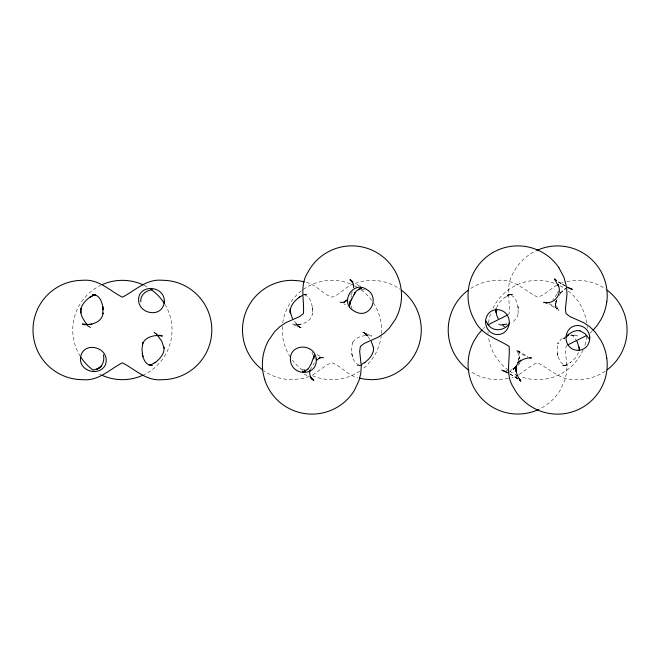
<?xml version="1.0" encoding="UTF-8"?>
<svg xmlns="http://www.w3.org/2000/svg" width="660" height="660" viewBox="0 0 660 660"><rect width="100%" height="100%" fill="white"/><g stroke="black" fill="none" stroke-linecap="round" stroke-linejoin="round"><path stroke-width="0.49" stroke-dasharray="3.3 2.47" d="M555.382 304.532L555.959 300.976L555.382 304.532L556.141 308.278L555.844 307.585L557.032 309.152L549.029 304.078M555.258 306.941L555.431 303.526L556.71 300.226L555.464 301.966L557.098 299.714M556.19 300.036L556.421 305.308L557.815 309.136L557.007 307.659L559.028 310.48L556.297 307.832L549.417 303.707M518.661 361.358L518.678 354.816L517.324 351.013L518.149 352.366L516.161 349.585L520.583 353.281L527.579 357.175M350.947 297.388L351.541 295.523M496.576 307.709L499.265 302.593L502.409 299.409L505.519 296.917L504.644 297.627L510.518 294.409L509.454 294.673L512.003 294.385L507.804 294.657L510.254 294.781L509.751 294.682C516.153 296.447 517.786 303.947 518.306 309.713L518.009 306.652L518.141 313.879L518.273 313.013L517.539 316.156L514.173 320.875L511.475 322.525M578.597 352.432L575.916 357.448L572.863 360.525L570.009 362.835L570.636 362.348L564.729 365.59L565.777 365.335L563.236 365.615L567.435 365.351L564.985 365.211L565.488 365.31C560.315 363.99 558.31 358.363 557.502 353.636L558.055 356.672L557.205 349.47L558.154 342.614L557.783 343.885L561.107 339.166L566.156 336.666M518.578 359.56L519.766 355.913L519.37 358.875L519.832 354.956L519.065 351.211L519.428 352.473L518.215 350.831L527.942 356.804M309.986 370.153L314.375 362.835M352.399 291.745L350.542 295.441M557.386 293.362L558.492 290.945M557.007 294.055L552.808 299.921M559.119 295.581L561.058 292.264L560.233 293.642M518.199 365.227L520.096 362.835M560.505 293.098L564.11 289.459M514.618 367.834L513.117 369.641L513.629 369.179L509.858 371.44M508.01 314.696L509.14 313.558C510.221 300.044 505.156 285.26 513.356 272.745A49.706 49.706 0 0 1 535.887 250.874M567.229 345.304L566.098 346.442L565.389 351.301L566.998 366.284L566.503 373.477L564.745 380.539L560.068 390.431A49.706 49.706 0 0 1 539.352 409.117M483.483 328.531L484.844 327.327M589.71 333.275L592.433 330.866M560.059 292.693L564.473 290.45M516.194 366.523L513.909 368.338L512.003 369.352L514.684 367.793L510.898 369.509M312.659 374.987L327.517 364.551L331.897 362.818C341.377 366.011 347.548 375.449 357.654 377.635M556.858 285.013L542 295.449L537.619 297.182C524.791 290.664 513.851 278.718 497.863 280.318A49.781 49.781 0 0 0 469.557 289.22M519.139 374.558L533.239 364.551L537.619 362.818C550.448 369.336 561.38 381.282 577.368 379.682A49.739 49.739 0 0 0 607.159 369.798M353.529 283.915C345.345 286.729 340.197 294.781 331.897 297.182C322.418 293.989 316.247 284.551 306.133 282.364M518.38 374.987L511.855 377.635M507.812 295.606L507.276 295.845L510.518 294.409M355.162 283.255L364.576 280.813L371.646 280.318A49.739 49.739 0 0 1 399.993 289.162M560.051 283.552L565.95 281.68M309.466 376.447L302.709 378.551L292.149 379.682A49.772 49.772 0 0 1 263.835 370.78M303.196 294.698L305.695 294.566L303.658 294.649L304.796 294.409M566.181 288.61L564.349 289.253L566.998 288.42M359.015 365.59L359.527 365.409L356.953 365.813L361.713 365.351L359.263 365.211L359.766 365.31C354.593 363.99 352.588 358.363 351.788 353.636L352.333 356.672L351.483 349.47L352.432 342.614L352.06 343.885C354.478 337.474 361.96 335.56 368.14 335.387L365.896 335.445L371.902 335.998L362.67 332.211L366.539 334.133L362.653 331.823L367.958 336.32L363.8 332.343L366.589 334.917L370.772 340.51M305.176 369.509L300.391 370.301M299.128 324.406L295.655 324.646C302.923 324.802 311.899 321.288 312.56 313.013L312.427 313.879L312.287 306.652L312.584 309.713C312.064 303.947 310.431 296.447 304.037 294.682L304.532 294.781M504.851 324.406L501.377 324.646L508.291 323.705M566.808 281.449L577.368 280.318A49.739 49.739 0 0 1 605.715 289.162M508.431 378.551L497.863 379.682A49.772 49.772 0 0 1 469.557 370.78M304.26 294.599L306.842 294.187L303.971 294.624M509.982 294.599L512.564 294.187L509.454 294.673M565.249 365.409L562.666 365.813L565.777 365.335M301.274 324.109L297.899 324.58L291.901 324.002L301.125 327.789L297.256 325.867L301.141 328.177L295.828 323.68L299.995 327.665L293.551 320.331M506.987 324.109L503.621 324.58L497.623 324.002L504.71 326.799M361.366 289.88L365.995 289.658M506.113 370.301L508.794 370.037M570.38 335.651L573.862 335.387L571.618 335.445L577.624 335.998L572.682 334.166M303.46 294.698L305.101 294.707M503.506 370.342L501.427 369.947L503.184 370.491M157.443 334.166L153.136 331.823L157.08 334.917M87.326 325.834L91.624 328.177L88.382 325.735M505.675 327.294L502.978 325.867L504.281 326.609M343.703 303.707L345.469 304.673M320.092 356.293L316.569 354.321M565.438 286.11L558.698 282.084M565.257 285.953L558.764 282.101M359.535 285.953L354.684 283.09M509.866 373.931L517.069 378.279M509.949 374.005L516.475 377.908L514.825 376.909M304.227 374.005L309.292 377.025M560.406 283.09L558.69 281.911M515.014 377.025L518.059 379.178L516.45 377.751L517.786 378.939L516.285 377.075L517.366 378.46L515.361 373.601M504.322 326.378L500.354 322.014M156.379 334.274L154.283 332.343L157.162 335.033M571.75 334.389L577.03 341.352M352.102 309.136L350.394 302.643M311.941 351.962L312.955 354.816M586.88 336.262A49.657 49.657 0 0 1 584.678 345.856M583.052 350.031A49.657 49.657 0 0 1 520.913 376.761M517.58 375.433A49.657 49.657 0 0 1 509.751 371.101M508.282 370.07A49.657 49.657 0 0 1 488.474 337.144M488.087 333.58A49.657 49.657 0 0 1 487.996 331.79M488.474 322.855A49.657 49.657 0 0 1 491.164 312.452M492.938 308.344A49.657 49.657 0 0 1 556 283.866M560.084 285.714A49.657 49.657 0 0 1 565.488 288.899M568.375 291.019A49.657 49.657 0 0 1 586.88 323.738M587.144 326.42A49.657 49.657 0 0 1 587.243 328.21M373.494 302.882A49.657 49.657 0 0 1 381.422 333.58M381.265 335.371A49.657 49.657 0 0 1 362.653 368.981M359.766 371.101A49.657 49.657 0 0 1 311.866 375.433M302.569 370.07A49.657 49.657 0 0 1 292.363 360.055M290.301 357.118A49.657 49.657 0 0 1 282.373 326.42M282.76 322.855A49.657 49.657 0 0 1 302.569 289.93M303.295 289.41A49.657 49.657 0 0 1 353.562 285.318M354.362 285.714A49.657 49.657 0 0 1 356.722 286.993M361.226 289.93A49.657 49.657 0 0 1 371.968 300.671M164.934 304.4A49.657 49.657 0 0 1 144.045 374.682M102.349 375.433A49.657 49.657 0 0 1 97.556 373.007M80.305 356.367A49.657 49.657 0 0 1 100.724 285.318M144.045 285.318A49.657 49.657 0 0 1 147.213 286.993"/><path stroke-width="0.99" d="M495.973 312.939L496.031 309.408L496.642 315.175L498.193 318.648M353.628 287.587L353.298 283.742L350.419 279.84L351.706 281.069L349.948 279.724L352.968 281.911M164.01 347.127C164.752 353.81 159.802 359.188 154.77 362.835L155.405 362.348L150.422 365.178M579.15 350.724L579.249 347.127L579.323 348.282L577.03 341.352M349.536 306.941L350.237 300.976L349.66 304.532L350.988 300.226M495.899 311.718L496.089 308.418M309.936 370.161C309.012 373.857 310.373 377.85 313.368 380.193L310.563 377.075L313.838 380.292L312.064 378.939M140.77 301.752C140.101 295.053 146.05 290.375 152.196 289.715M314.119 354.956L313.649 358.875L314.045 355.913L311.207 363.924L308.897 367.834L307.395 369.641L307.906 369.179L303.361 371.77L305.695 370.788L302.503 371.728M564.415 338.654L564.514 338.176L564.415 338.654L563.483 338.209M351.466 299.524L351.252 300.036L355.336 292.264L354.09 294.335M351.376 299.714L351.681 299.096M354.783 293.098L356.565 290.862L360.459 288.61L358.627 289.253L361.276 288.42M566.181 337.26L568.747 334.174L567.385 335.8C570.529 332.302 575.314 329.917 580.09 330.709M509.421 323.169C504.793 331.097 492.938 332.236 487.822 324.308M482.171 329.794L477.98 334.612L474.061 340.774A50.053 50.053 0 0 0 469.103 354.445A49.657 49.657 0 0 0 470.497 379.665A49.706 49.706 0 0 0 538.527 409.505M593.059 330.206L597.25 325.388L601.178 319.225A50.044 50.044 0 0 0 606.73 301.95M316.767 360.178L320.075 357.588L319.06 358.256L321.742 357.481L323.548 357.769M340.246 302.222L342.02 302.495L344.635 301.801L344.297 302.041L347.086 299.921M517.556 362.587L520.756 360.195M344.297 302.041L347.531 299.755M507.326 315.175L488.441 324.572M567.905 344.825L586.798 335.428M361.787 364.353L364.914 362.348L364.287 362.835C369.32 359.188 374.269 353.81 373.527 347.127L373.601 348.282L371.308 341.352M94.38 294.805L89.405 297.627L90.288 296.917C85.14 300.589 79.934 306.125 80.734 312.939L80.85 308.418C79.835 314.771 83.647 320.57 87.681 325.091L86.311 323.68L87.607 324.967M302.09 295.606L298.922 297.627L299.797 296.917C294.657 300.589 289.451 306.125 290.251 312.939L290.367 308.418L290.177 311.718L292.471 318.648M92.573 295.606L92.037 295.845L94.471 294.764M93.563 370.037L98.678 368.338L101.722 365.921L96.764 369.352C102.547 367.15 104.725 360.508 103.447 354.816M89.611 324.406L86.138 324.646C93.406 324.802 102.382 321.288 103.043 313.013L102.91 313.879L102.77 306.652L103.075 309.713C102.547 303.947 100.914 296.447 94.52 294.682L95.015 294.781L92.565 294.657L95.584 294.707L93.126 294.698M91.756 324.109L88.382 324.58L82.384 324.002L85.148 324.885M151.643 365.31L149.185 365.293L152.196 365.351L149.754 365.211L150.257 365.31C145.084 363.99 143.08 358.363 142.271 353.636L142.824 356.672L141.966 349.47L142.915 342.614L142.543 343.885C144.969 337.474 152.444 335.56 158.623 335.387L156.379 335.445L162.385 335.998L159.621 335.115M545.515 302.61L543.716 302.321L547.255 302.709L545.63 302.816C555.398 303.41 562.567 293.287 557.906 284.46L558.376 285.821L554.441 278.924L556.438 280.549M304.425 281.902L299.219 280.813L292.149 280.318A49.781 49.781 0 0 0 246.972 309.367A49.64 49.64 0 0 0 247.005 350.617A49.772 49.772 0 0 0 262.399 369.748M359.37 378.097L364.576 379.186L371.646 379.682A49.739 49.739 0 0 0 401.437 290.202M529.699 357.53L531.481 358.009C523.858 357.25 514.288 362.761 516.021 371.415L516.095 366.061C515.188 371.365 517.556 376.645 520.583 380.87L519.115 378.733L520.822 381.051L519.445 379.797M506.352 371.951L502.945 370.59L508.035 372.925M568.87 288.065L572.286 289.418L567.204 287.084M579.595 330.66L585.057 333.671L589.083 338.819M366.556 289.418C352.613 279.972 339.339 303.171 353.727 310.769C369.245 321.263 381.208 297.404 366.564 289.418M310.819 378.089L312.345 379.178L311.264 378.229M554.771 279.337L556.331 280.632M157.162 335.033L161.799 341.352L164.093 348.282M488.722 325.223L485.636 320.653M558.88 267.737L563.879 277.109L566.626 287.347L566.989 294.335L565.372 308.921L566.057 313.566L569.935 316.61L583.729 322.699L589.71 326.725L594.957 331.774L601.178 340.774A50.143 50.143 0 0 1 605.269 350.905A49.962 49.962 0 0 1 606.73 358.05M360.649 287.842L360.913 288.494L360.253 286.869M536.704 250.486A49.706 49.706 0 0 1 606.812 301.966M468.121 369.748A49.772 49.772 0 0 1 452.694 350.633A49.64 49.64 0 0 1 452.719 309.383A49.781 49.781 0 0 1 468.121 290.251M607.159 290.202A49.739 49.739 0 0 1 607.159 369.798M558.929 267.696A49.739 49.739 0 0 0 491.386 253.457A49.739 49.739 0 0 0 474.672 320.438C481.379 335.008 497.087 338.572 509.165 346.417C510.23 359.939 505.139 374.723 513.356 387.255A49.706 49.706 0 0 0 606.804 358.034M264.784 379.665A49.657 49.657 0 0 1 263.389 354.453A50.053 50.053 0 0 1 268.339 340.774L274.56 331.782L279.807 326.725L285.788 322.699L299.566 316.594L303.418 313.558C304.499 300.044 299.434 285.26 307.642 272.745A49.706 49.706 0 0 1 401.09 301.966A50.044 50.044 0 0 1 395.455 319.225L389.235 328.218L383.988 333.275L378.007 337.301L364.229 343.406L360.376 346.442L359.675 351.301L361.276 366.284L360.781 373.477L359.024 380.539L354.346 390.431A49.706 49.706 0 0 1 264.709 379.69M37.488 350.617A49.64 49.64 0 0 1 37.488 309.383M37.455 350.633A49.772 49.772 0 0 0 82.632 379.665C98.621 381.307 109.552 369.32 122.38 362.818C135.209 369.336 146.149 381.282 162.129 379.682A49.739 49.739 0 0 0 211.819 330A49.739 49.739 0 0 0 162.129 280.261C146.149 278.8 135.209 290.623 122.38 297.182C109.552 290.664 98.621 278.718 82.632 280.318A49.781 49.781 0 0 0 37.455 309.367M143.237 375.07A49.657 49.657 0 0 1 102.349 375.433M93.052 370.07A49.657 49.657 0 0 1 80.784 357.118M102.349 284.567A49.657 49.657 0 0 1 143.237 284.93M150.983 289.41A49.657 49.657 0 0 1 164.464 303.633M164.299 301.282C163.028 320.471 133.155 313.426 139.45 294.896C145.398 283.651 164.744 288.09 164.299 301.282M80.487 357.877C79.167 371.44 99.165 376.819 105.295 365.071C111.647 347.457 82.756 339.463 80.487 357.877M589.76 337.128C590.172 354.346 566.338 354.907 565.966 337.491C567.113 321.346 588.101 321.89 589.76 337.128M485.554 320.719C484.96 337.235 507.474 340.304 509.322 322.509C509.173 306.784 487.542 304.705 485.554 320.719M316.247 359.04C317.716 375.301 294.987 376.761 290.936 363C286.143 343.571 314.449 341.616 316.247 359.04"/></g></svg>
